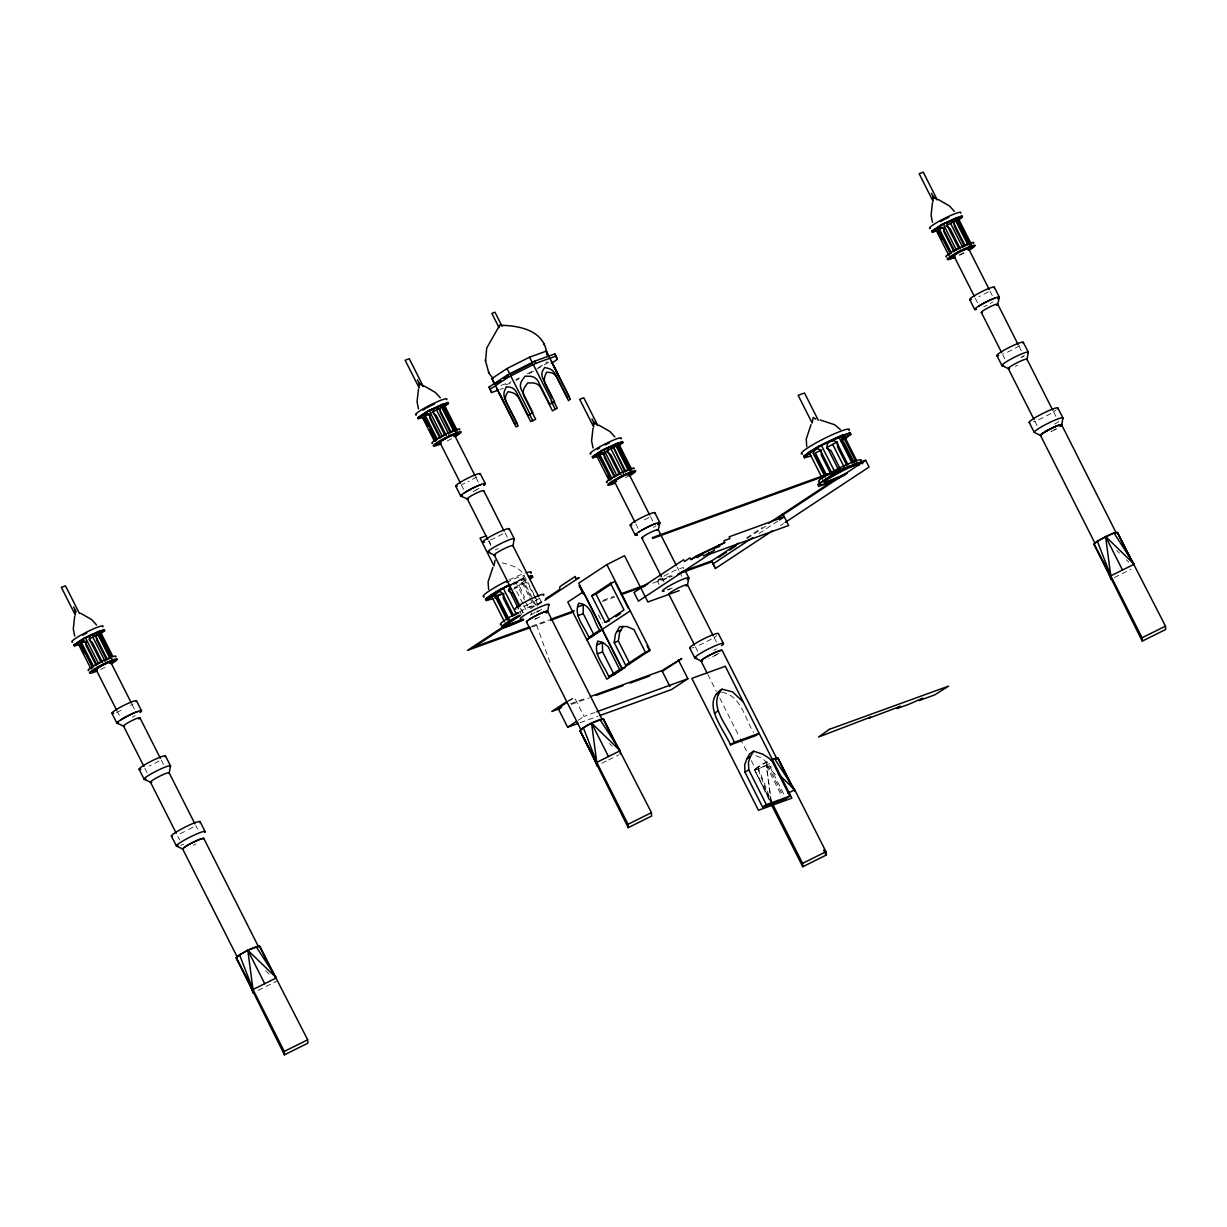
<?xml version="1.0" encoding="UTF-8"?>
<svg xmlns="http://www.w3.org/2000/svg" width="1227" height="1227" viewBox="0 0 1227 1227"><rect width="100%" height="100%" fill="white"/><g stroke="black" fill="none" stroke-linecap="round" stroke-linejoin="round"><path stroke-width="0.75" stroke-dasharray="5 3.75" d="M769.053 799.789L754.482 769.651L766.108 762.136L771.553 767.396M536.797 611.383L537.579 610.755M522.855 603.607L514.726 587.534L526.536 579.681L533.852 594.144M538.346 367.793L547.411 361.812M548.653 362.256L527.748 374.45M530.447 608.807L542.733 600.693M537.058 605.478L543.3 601.353M537.533 611.982L542.242 608.868M746.476 537.947L762.289 527.503M747.136 538.53L766.292 525.892M759.007 533.53L777.979 521M780.372 525.601L783.547 523.5M568.285 700.586L574.466 697.457L584.037 716.384L594.773 712.488M568.5 701.384L574.466 697.457M578.07 720.326L584.037 716.384M625.601 477.656L629.359 475.432M513.73 589.236L527.211 581.491M535.263 612.304L529.098 615.969L531.736 614.221L530.355 611.491M771.4 803.133L754.482 769.651L757.979 769.13L769.574 763.669M959.069 255.109L963.578 252.823M516 379.526L519.22 377.901M527.273 373.852L533.714 370.6M515.831 380.462L519.236 378.744M601.951 763.24L606.966 760.755M608.638 759.927L618.669 754.927M258.191 990.404L276.581 981.247M1114.315 577.564L1131.033 569.251M511.644 584.098L525.033 577.549L513.852 582.273M512.84 583.73L525.585 578.147M534.895 598.807C537.365 600.356 520.493 569.635 524.144 584.006L535.079 605.647L529.895 607.549L528.208 604.221M501.061 385.401L511.107 381.75M505.647 384.879L510.708 383.039L511.797 385.201M499.987 389.48L503.361 388.269M531.352 626.307L549.267 619.804M602.994 600.325L613.745 596.429M658.347 580.264L672.565 575.095M532.196 626.936L548.377 621.061M602.319 601.506L614.911 596.935M652.672 583.239L672.457 576.077M570.601 703.731L586.705 697.887M571.353 704.39L589.144 697.948M580.156 722.672L598.07 716.185M512.058 584.129C520.171 580.77 521.751 593.132 524.849 597.564M526.536 579.681L520.815 580.018L528.929 596.077M514.726 587.534L516.843 587.656M721.829 692.243C740.985 695.234 745.004 718.869 753.577 732.519M502.027 562.81C510.386 564.803 520.585 567.411 524.328 576.061M756.031 755.679L762.243 758.409L768.439 763.746L784.36 795.28M1116.662 550.463L1119.377 553.086M1126.202 559.681L1128.917 562.319M770.985 801.078L766.277 765.51L775.817 774.743M609.451 743.562L612.166 746.2M265.676 970.71L269.771 974.667M754.482 769.651L771.308 801.43L766.108 762.136L783.01 795.617M1053.579 411.889L1056.156 416.981M1019.023 346.305L1021.57 351.351M990.005 291.075L992.582 296.152M975.358 298.36L977.919 303.437M1002.582 354.465L1005.143 359.526M1034.867 421.183L1037.444 426.29M714.099 637.473L716.675 642.58M676.982 566.843L678.684 570.202M679.543 571.889L682.089 576.951M650.525 516.659L653.101 521.751M766.277 765.51L781.492 795.648M635.877 523.944L638.439 529.036M662.258 578.377L663.96 581.751M695.387 646.782L697.964 651.89M707.841 674.513L716.369 691.399M719.789 698.148L739.406 736.998M740.264 738.685L747.09 752.197M751.353 760.633L755.617 769.084A11.825 1.396 -26.8 0 0 769.007 763.946M659.052 584.451L657.381 581.138A14.785 1.748 -26.8 0 0 667.273 578.101M598.377 614.773L602.595 623.117M539.558 598.408L542.119 603.5M505.003 532.825L507.549 537.871M475.984 477.594L478.545 482.671M534.665 595.755L538.714 603.791M535.724 600.478L538.254 605.463M536.061 605.478L525.969 585.509L523.561 583.285L521.567 583.208L519.282 585.264L519.006 588.73L524.466 599.834M529.742 597.687L533.806 605.724M525.309 601.506L528.668 608.163M523.668 605.202L527.717 613.239M461.337 484.88L463.898 489.956M488.959 540.923L490.677 544.328M488.561 540.984L491.122 546.046M521.705 609.405L523.408 612.81M520.447 608.408L522.963 613.408M520.171 612.089L521.552 614.804M195.783 825.556L197.501 828.946M161.228 759.973L163.774 765.019M132.209 704.743L134.786 709.819M117.562 712.028L119.28 715.418M144.801 768.133L147.347 773.194M177.93 836.553L179.648 839.958M757.857 766.752L771.308 801.43M757.979 769.13L770.142 801.246M536.521 624.896L550.263 663.101M506.23 582.687A19.018 2.255 -26.8 0 1 524.159 575.908A19.018 2.255 -26.8 0 1 511.659 584.942M525.325 577.748A26.917 3.19 -26.8 0 1 511.95 585.524M508.898 579.988A26.917 3.19 -26.8 0 1 527.273 572.442M519.573 611.675A23.988 2.837 -26.8 0 1 542.089 602.656M539.251 610.586A23.988 2.837 -26.8 0 1 536.582 612.288M196.09 843.915A11.733 1.396 -26.8 0 1 193.375 845.311M133.007 703.961A13.804 1.641 -26.8 0 1 130.461 705.51M121.105 710.341A13.804 1.641 -26.8 0 1 115.553 712.642M193.038 827.121A16.074 1.902 -26.8 0 1 185.875 830.97M184.617 831.584A16.074 1.902 -26.8 0 1 178.667 834.268M158.989 760.985A14.785 1.748 -26.8 0 1 148.958 766.169M183.697 844.207A16.074 1.902 -26.8 0 1 180.706 845.357M135.185 715.525A13.144 1.549 -26.8 0 1 132.347 717.105M105.062 667.304A15.598 1.84 -26.8 0 1 100.675 669.451M663.899 576.184A14.785 1.748 -26.8 0 1 678.577 569.037A14.785 1.748 -26.8 0 1 683.408 568.699M657.795 580.417A14.785 1.748 -26.8 0 1 661.184 577.856M672.289 588.04A14.785 1.748 -26.8 0 1 664.221 591.138M716.967 654.42A11.825 1.396 -26.8 0 1 708.945 658.562M719.083 653.101A11.733 1.396 -26.8 0 1 714.39 655.832M755.617 769.084A11.825 1.396 -26.8 0 1 768.854 760.985M716.568 635.678A16.074 1.902 -26.8 0 1 714.313 637.242M711.353 639.052A16.074 1.902 -26.8 0 1 696.982 646.2M693.991 647.35A16.074 1.902 -26.8 0 1 691.691 648.055M648.776 517.441A13.804 1.641 -26.8 0 1 642.611 520.754M716.369 648.976A16.074 1.902 -26.8 0 1 714.099 650.264M669.819 588.883A13.144 1.549 -26.8 0 1 667.381 589.819M655.908 525.969A13.144 1.549 -26.8 0 1 653.485 527.441M1019.499 345.661A14.785 1.748 -26.8 0 1 1003.548 353.897M1053.886 430.248A11.764 1.396 -26.8 0 0 1056.416 428.837A11.825 1.396 -26.8 0 1 1053.901 430.248A11.825 1.396 -26.8 0 1 1051.14 431.674M988.256 291.842A13.804 1.641 -26.8 0 1 978.901 296.673M987.106 305.094A13.804 1.641 -26.8 0 1 983.916 306.612M1056.048 410.079A16.074 1.902 -26.8 0 1 1053.794 411.643M1050.833 413.453A16.074 1.902 -26.8 0 1 1033.471 421.751M1024.53 355.6A14.785 1.748 -26.8 0 1 1021.8 357.256M1058.809 421.582A16.074 1.902 -26.8 0 1 1053.579 424.665M1023.471 355.968A13.144 1.549 -26.8 0 1 1021.048 357.44M992.965 301.857A13.144 1.549 -26.8 0 1 990.143 303.437M1053.579 430.232A10.46 1.242 -26.8 0 1 1051.156 431.475M1017.674 365.217A10.46 1.242 -26.8 0 1 1015.25 366.367M964.299 252.885A15.598 1.84 -26.8 0 1 958.471 255.783M502.763 533.837A14.785 1.748 -26.8 0 1 489.527 540.417M539.849 616.767A11.733 1.396 -26.8 0 1 534.42 619.466M476.766 476.812A13.804 1.641 -26.8 0 1 468.07 481.674M464.88 483.193A13.804 1.641 -26.8 0 1 461.889 484.496M539.773 598.163A16.074 1.902 -26.8 0 1 529.635 603.822M528.392 604.436A16.074 1.902 -26.8 0 1 522.441 607.12M476.275 489.956A13.804 1.641 -26.8 0 1 473.085 491.613M498.116 548.561A13.144 1.549 -26.8 0 1 495.279 549.803M478.944 488.377A13.144 1.549 -26.8 0 1 476.122 489.956M537.135 617.994A10.46 1.242 -26.8 0 1 534.711 619.16M451.659 438.652A15.598 1.84 -26.8 0 1 444.45 442.303"/><path stroke-width="1.5" d="M439.757 408.867L440.462 413.085L450.554 433.054M485.57 361.121L486.72 348.039L499.68 325.247C518.898 325.477 544.282 330.14 546.721 353.468M495.018 560.294L494.006 565.862L480.018 538.147L486.383 535.816M74.694 616.261L73.283 628.976L74.694 636.046M418.468 389.112L417.042 401.827L418.468 408.898M593.009 428.192L591.598 440.907L593.009 447.962M932.489 202.593L931.078 215.308L932.489 222.378M548.914 604.528L547.641 611.383L602.227 719.482A11.825 1.396 -26.8 0 0 591.567 723.224A11.825 1.396 -26.8 0 0 581.077 730.004L526.475 621.92M676.138 565.156L658.27 529.788L659.881 522.763L654.865 512.825M499.68 325.247L499.036 327.64L491.858 313.437L494.941 312.195L502.119 326.397M821.277 451.628L821.308 455.156L830.556 473.469M837.428 442.456L837.566 447.042L846.814 465.355M85.936 641.261L86.12 645.509L96.212 665.479M429.695 414.113L429.895 418.346L439.987 438.33M604.236 453.192L604.436 457.426L614.528 477.395M943.716 227.593L943.916 231.826L954.008 251.811M492.886 567.441L488.101 581.859L488.607 589.389M811.016 424.634L806.246 439.051L806.737 446.582M96.289 635.279L96.688 640.233L106.78 660.203M954.085 221.612L954.483 226.566L964.575 246.535M746.66 759.084L744.712 764.774L744.988 772.258L762.596 807.09L786.047 798.593L789.789 796.108L772.182 761.277L769.145 758.317L762.841 754.206L753.608 751.169L749.85 753.639L746.66 759.084L750.418 756.599L753.608 751.169M750.418 756.599L748.455 762.289L748.746 769.774L766.338 804.621L789.789 796.108M625.647 665.203L645.387 652.181L633.945 629.543L626.936 626.522L619.681 626.629L615.433 634.129L614.221 642.58L625.647 665.203L629.804 663.7L618.362 641.077L619.589 632.611L623.086 626.414M503.822 593.331L503.162 597.963L512.411 616.276M722.028 689.191C706.752 705.74 729.068 726.783 734.221 742.35L759.007 733.363L755.265 735.847L730.479 744.835C724.329 729.85 700.218 702.795 722.028 689.191L732.58 691.89L743.056 701.767M510.877 584.85L508.883 589.313L518.5 608.745M99.663 630.893L84.31 638.055L73.988 644.927L74.51 645.862L85.476 637.733L104.157 629.666L104.663 630.601L101.074 633.454M443.422 403.744L428.085 410.907L417.747 417.763L418.269 418.714L429.251 410.585L447.916 402.517L448.438 403.453L444.849 406.306M617.963 442.824L602.626 449.972L592.288 456.843L592.81 457.778L603.791 449.665L622.457 441.582L622.979 442.533L619.39 445.386M957.443 217.225L942.106 224.388L931.768 231.243L932.29 232.194L943.272 224.066L961.937 215.998L962.459 216.934L958.87 219.786M509.19 584.619L491.045 594.727L485.524 599.129L486.321 600.57L503.285 588.193L509.972 584.926M843.164 434.741L819.559 445.754L809.191 451.919L803.67 456.321L804.467 457.763C817.535 446.306 833.501 437.824 850.081 432.84L850.878 434.281L845.342 438.683M239.541 954.821L236.182 957.72L284.449 1054.821L307.854 1043.18L307.686 1039.79L259.587 946.078L247.793 950.204L239.541 954.821L253.007 989.514L284.281 1051.432L284.449 1054.821M583.316 727.672L579.942 730.571L628.224 827.658L651.629 816.016L651.46 812.642L603.347 718.93L591.552 723.056L583.316 727.672L596.767 762.366L628.055 824.283L628.224 827.658M1097.337 541.153L1093.963 544.052L1142.245 641.138L1165.65 629.497L1165.481 626.123L1117.368 532.411L1113.886 532.917L1097.337 541.153L1110.788 575.846L1142.076 637.764L1142.245 641.138M112.301 662.749L114.586 659.927L105.844 663.132L92.163 671.276L95.89 671.046L95.062 671.108M456.061 435.6L458.346 432.778L449.619 435.984L435.938 444.113L439.665 443.898L438.821 443.944M630.601 474.68L632.887 471.858L624.16 475.048L610.479 483.193L614.206 482.978L613.377 483.024M529.972 579.297L532.733 577.089L531.935 575.647L528.484 576.598M970.082 249.081L972.367 246.259L957.643 252.501L949.959 257.593L953.686 257.379L952.858 257.44M73.988 644.927L84.31 638.055M417.747 417.763L428.085 410.907M89.663 638.822L104.663 630.601M431.812 412.425L448.438 403.453M84.678 641.905L77.807 642.841L90.783 668.546L92.5 667.411L81.12 644.666L81.657 640.31L85.23 641.936L96.749 664.574L101.013 662.258L90.077 640.617C86.933 635.77 94.54 632.38 96.396 637.672L107.332 659.313L110.691 658.071L99.264 635.387L99.096 632.457L111.918 656.292M456.521 430.8L442.855 405.309L443.039 408.238L454.465 430.922L451.091 432.149L440.156 410.524C438.3 405.232 430.708 408.622 433.852 413.468L444.772 435.11L440.524 437.425L428.99 414.787L426.045 412.932L424.603 416.398L436.275 440.248M93.881 670.126L92.163 671.276L92.991 671.215M98.129 667.304L102.393 664.988M437.64 442.978L435.938 444.113L436.766 444.067M441.904 440.156L446.153 437.824M113.252 661.767L114.97 660.632L114.142 660.678M457.027 434.619L458.729 433.484L457.901 433.53M592.288 456.843L602.626 449.972M931.768 231.243L942.106 224.388M612.012 478.653L599.834 454.542L622.979 442.533M945.833 225.906L962.459 216.934M631.061 469.88L617.396 444.373L617.58 447.318L629.006 470.002L625.632 471.229L614.712 449.588C612.84 444.297 605.248 447.702 608.393 452.548L619.313 474.174L615.064 476.505L603.531 453.867L599.972 452.226L599.42 456.597L610.816 479.328L609.098 480.463L596.123 454.757M942.474 228.237L935.603 229.173L948.578 254.879L950.296 253.744L938.9 230.998L939.453 226.642L943.011 228.268L954.545 250.906L958.793 248.59L947.873 226.949C944.729 222.102 952.321 218.713 954.192 224.004L965.112 245.645L968.486 244.403L957.06 221.719L956.876 218.789L970.542 244.28M612.196 482.058L610.479 483.193L611.307 483.147M616.445 479.236L620.693 476.904M951.677 256.458L949.959 257.593L950.787 257.547M955.925 253.636L960.174 251.305M631.568 473.699L633.27 472.564L632.442 472.61M971.048 248.099L972.75 246.964L971.922 247.01M485.524 599.129L501.429 588.561M518.868 612.687L513.638 615.663L502.702 594.021C500.217 588.515 493.101 593.899 496.153 598.362L507.088 620.003M508.469 622.733L505.831 624.482L506.429 625.555L522.932 619.083M515.018 618.377L520.248 615.417L467.456 650.402L530.386 627.58M803.67 456.321L819.559 445.754M826.492 447.702L837.305 441.781M841.737 438.837L850.878 434.281M826.599 479.926L823.977 481.674L824.559 482.748L847.228 473.162L843.332 474.987M833.148 475.57L853.317 465.647L858.455 464.235L859.053 465.309L857.765 465.386M494.542 384.25L491.904 378.529L507.012 368.545L529.543 357.195L546.291 351.121L549.282 357.042M498.3 390.094L491.536 392.548L489.052 387.042L507.349 374.956L534.619 361.229L554.88 353.882L557.365 359.388L551.26 363.407M496.398 383.453L500.938 380.462M503.96 378.468L508.499 375.462M555.969 356.045L535.708 363.391L508.438 377.118L490.156 389.204L489.052 387.042M550.125 358.698L569.435 396.996L567.165 397.425L555.662 374.664A9.402 6.549 56.6 0 0 548.898 368.575L544.711 367.456L542.656 370.83A9.402 6.549 56.6 0 0 543.178 379.189L554.681 401.95L549.681 404.158L538.178 381.398A9.402 9.341 -22.6 0 0 530.34 376.306L525.095 376.152L521.935 380.539A9.402 9.341 -22.6 0 0 521.383 389.864L532.886 412.625L528.085 415.339L516.598 392.579A9.402 6.656 70.1 0 0 510.125 387.226L506.245 386.827L504.496 390.938A9.402 6.656 70.1 0 0 505.325 400.017L516.828 422.778L515.049 424.404L495.723 386.106M496.874 388.867L516.046 426.827L518.177 426.045L506.674 403.284A9.402 6.549 56.6 0 1 506.153 394.941L508.085 391.612L512.395 392.671A9.402 6.549 56.6 0 1 519.159 398.76L530.662 421.521L532.794 420.754L535.662 419.297L524.159 396.536A9.402 9.341 -22.6 0 1 524.711 387.211L527.702 382.916L533.116 382.977A9.402 9.341 -22.6 0 1 540.954 388.085L552.457 410.846L557.242 408.131L553.96 401.628M570.294 399.066L568.515 400.677L557.012 377.916A9.402 6.656 70.1 0 0 550.555 372.563L546.567 372.241L544.926 376.29A9.402 6.656 70.1 0 0 545.754 385.37L552.319 398.376M545.8 598.669L559.635 589.527L559.987 586.537L575.325 576.414L575.754 578.883L579.221 577.626L544.865 600.31M606.89 564.589L578.73 583.178L622.012 668.838L650.157 650.249L606.89 564.589L624.512 555.708L647.887 601.982L679.129 590.647M591.675 595.678L596 594.113L609.482 620.801L605.156 622.365L591.675 595.678L610.525 583.239L614.85 581.659M596 594.113L611.706 583.745M782.841 513.929L788.685 525.478L709.574 554.159L638.423 601.153L634.037 592.488L683.608 559.757L684.482 561.491L690.003 557.84L690.878 559.573L696.399 555.923L724.758 542.518L723.884 540.785L729.988 538.561L729.114 536.828L784.298 516.812L779.559 519.957M718.639 544.727L719.513 546.46L713.669 548.576L714.543 550.309L703.424 555.908L702.55 554.175L697.289 557.656L696.399 555.923M605.156 622.365L624.006 609.926L610.525 583.239M615.77 616.66L620.479 613.546M588.807 637.365L599.727 630.141C593.347 621.491 592.258 603.96 578.669 603.285C573.101 615.724 584.742 626.522 588.807 637.365L592.856 635.847M630.264 610.862L586.782 639.574L606.782 679.175L622.35 668.899L583.362 591.767L567.779 602.058L586.859 639.819L602.426 629.543M681.46 571.874L711.675 560.923L738.562 543.162M768.608 523.331L831.461 481.828L818.578 486.49L817.749 484.481L837.55 471.398L652.687 538.438L652.35 537.625L865.648 460.278L869.084 467.027L785.127 522.457M718.408 557.503L726.399 552.242M729.59 550.125L735.97 545.908M777.458 518.515L865.648 460.278M713.148 563.807L752.672 537.702M677.856 574.113L712.013 561.721L715.433 568.469L772.458 530.816M566.782 701.568L551.767 711.491L560.662 708.27M578.377 723.332L567.626 727.228L558.07 708.286L567.012 702.365M608.699 676.675L619.62 669.451L608.132 646.706L602.932 642.442L597.81 641.107C592.411 654.16 604.497 665.31 608.699 676.675L614.098 674.651L625.018 667.442L620.969 668.945M567.626 727.228L576.583 721.307M590.294 696.599L661.905 670.632L681.767 658.546L662.243 671.43M678.316 659.804L687.872 678.746L671.476 689.574L599.865 715.54M716.323 694.237L720.08 691.767M714.513 713.224L718.27 710.755M730.479 744.835L734.221 742.35M744.988 772.258L748.746 769.774M762.596 807.09L766.338 804.621M517.641 616.629L505.831 624.482L507.104 624.405M840.909 441.337L843.869 439.573M523.331 619.88L501.644 628.853L474.036 647.089L529.558 626.951M690.878 559.573L724.758 542.518M599.865 719.436L620.172 750.725L596.767 762.366L596.935 765.74L592.886 755.034M256.09 946.584L276.412 977.873L253.007 989.514L253.176 992.888L249.127 982.183M1113.886 532.917L1134.193 564.205L1110.788 575.846L1110.972 579.221L1106.907 568.515M628.055 824.283L651.46 812.642M788.025 793.117L794.713 789.805L826.001 851.722L826.17 855.096L802.765 866.737L771.492 804.82M284.281 1051.432L307.686 1039.79M1142.076 637.764L1165.481 626.123M802.765 866.737L802.596 863.363L826.001 851.722M428.545 413.944L421.567 415.692L434.557 441.398M452.472 434.879L455.846 433.652M942.581 227.424L939.315 228.943L951.492 253.053M84.786 641.092L81.519 642.626L93.697 666.721M966.493 248.36L969.867 247.133M108.697 662.028L112.071 660.801M627.012 473.959L630.387 472.732M511.245 584.481L503.285 588.193L516.26 613.899M501.981 593.485L497.196 595.708L491.475 596.046L504.45 621.752M508.361 590.509L511.552 589.021M821.707 449.926L815.341 452.901L826.691 475.401M515.463 622.319L510.279 624.221M839.697 471.996L823.977 481.674L825.25 481.597M849.406 467.472L854.59 465.57M833.608 479.512L828.424 481.413M771.077 759.958L777.887 758.01L794.805 791.492M494.834 598.009L498.024 596.644M529.635 578.392L532.733 577.089M850.081 432.84L821.415 445.386L834.406 471.091L831.768 472.855L820.848 451.214C818.363 445.708 811.246 451.091 814.299 455.554L825.234 477.196M528.76 576.905L531.935 575.647M447.916 402.517L429.251 410.585L442.241 436.291M961.937 215.998L943.272 224.066L956.262 249.771M104.157 629.666L85.476 637.733L98.467 663.439M622.457 441.582L603.791 449.665L616.782 475.37M577.779 606.874L583.178 604.865L583.239 613.638L594.205 635.341M577.84 615.663L583.239 613.638M596.982 644.819L602.38 642.795L602.61 651.89L614.098 674.651M597.196 653.914L602.61 651.89M551.061 619.16L574.343 610.709M620.908 593.837L647.672 584.129M550.171 620.402L573.546 611.936M622.104 594.328L645.479 585.846M558.07 708.286L561.644 706.982M596.261 695.356L622.963 685.678M630.08 683.102L649.666 676M596.567 711.844L687.872 678.746M616.644 631.767L620.801 630.264M614.221 642.58L618.362 641.077M646.767 651.675L649.528 650.678L647.089 645.831M932.29 232.194L936.784 230.967M418.269 418.714L422.763 417.471M592.81 457.778L597.304 456.551M74.51 645.862L78.988 644.635M804.467 457.763L811.369 455.877M486.321 600.57L493.239 598.684M500.8 594.834L497.196 595.708L509.374 619.819M428.438 414.757L425.294 415.462L437.472 439.573M599.834 454.542L602.994 453.837M948.578 254.879L949.407 254.833M90.783 668.546L91.626 668.5M606.429 451.659L610.755 454.481L620.847 474.45M97.393 634.543L100.951 637.411L111.872 659.037M826.814 448.254L831.016 450.616L840.265 468.929M508.684 591.061L512.886 593.423L519.604 606.736M840.694 440.278L844.099 442.702L854.191 462.671M820.173 420.002L834.605 424.711L840.372 429.573M946.876 226.121L950.235 228.882L960.327 248.866M432.855 412.64L436.214 415.401L446.291 435.386M89.096 639.788L92.439 642.549L102.531 662.534M461.107 496.214L467.594 499.052M117.332 723.363L123.82 726.2M616.429 446.536L619.252 449.327L630.187 470.969M1002.352 365.738L1008.594 368.698M488.331 552.257L494.573 555.217M144.556 779.406L150.798 782.381M1040.879 435.616A11.825 1.396 -26.8 0 1 1052.367 427.947A11.733 1.396 -26.8 0 1 1060.22 426.367A11.825 1.396 -26.8 0 0 1052.383 427.932A11.825 1.396 -26.8 0 0 1040.895 435.6L1034.729 432.594A16.074 1.902 -26.8 0 1 1048.472 423.085A16.074 1.902 -26.8 0 1 1062.475 418.79M695.249 658.193L701.415 661.2M176.933 846.277L183.099 849.268A11.764 1.396 -26.8 0 1 193.222 842.274A11.825 1.396 -26.8 0 1 203.529 839.115M938.425 199.587L949.499 205.998L954.345 211.32M598.945 425.186L610.018 431.582L614.865 436.919M424.404 386.106L435.478 392.517L440.324 397.839M80.629 613.255L91.718 619.666L96.55 624.988M998.349 297.225L998.778 297.455A13.144 1.549 -26.8 0 1 998.395 298.1M658.868 522.809L659.298 523.055A13.144 1.549 -26.8 0 1 657.764 524.681M484.328 483.745L484.742 483.975A13.144 1.549 -26.8 0 1 484.374 484.619M140.553 710.893L140.982 711.123A13.144 1.549 -26.8 0 1 140.599 711.767M815.832 419.113L813.148 417.487L812.151 423.054L798.148 395.339L804.513 393.008L818.271 420.232M812.964 453.208L815.526 456.015L825.357 475.355M494.818 596.015L497.978 599.865L508.07 619.834M956.677 221.289L969.667 245.369M442.64 407.809L455.646 431.889M937.259 199.909L933.011 196.259L933.133 201.412L919.146 173.697L923.271 172.179L937.029 199.403M597.779 425.493L593.531 421.843L593.715 426.981L579.665 399.296L583.791 397.778L597.549 425.002M598.331 454.803L611.153 478.637M423.238 386.428L418.99 382.778L419.174 387.916L405.125 360.217L409.251 358.698L423.008 385.922M423.775 415.723L436.613 439.557M1110.88 577.534L1093.963 544.052L1110.788 575.846L1105.588 536.536L1134.193 564.205M778.363 773.992L794.713 789.805L774.406 758.516M596.859 764.053L579.942 730.571L596.767 762.366L591.552 723.056L620.172 750.725M253.084 991.201L236.182 957.72L253.007 989.514L247.793 950.204L276.412 977.873M938.256 229.587L950.634 253.038M80.461 643.255L92.838 666.706M485.232 359.818L488.913 373.192L493.085 378.499M557.948 374.235L553.607 365.845L558.791 376.306M503.545 401.643L499.205 393.223L504.404 403.698M1057.919 408.085L1062.95 418.024L1061.662 424.864L1116.248 532.978A11.825 1.396 -26.8 0 0 1114.791 532.917M1023.303 342.379L1028.333 352.318L1026.968 359.204L1052.72 410.186M994.345 287.241L999.361 297.164L997.75 304.189L1018.165 344.618M1132.598 562.549L1117.368 532.411L1128.702 555.862M971.385 244.234L958.394 218.529L954.667 218.743L967.658 244.449M968.594 248.698L989.146 289.373M950.71 223.636L962.888 247.731M1105.588 536.536L1122.49 570.018M931.446 193.268L933.977 198.314M953.946 255.983L974.499 296.658M981.309 312.364L1001.738 352.793M1008.257 368.514L1034.008 419.496M938.486 233.191L941.845 239.848M1040.496 435.401L1095.097 543.484A11.825 1.396 -26.8 0 1 1101.555 538.837A11.825 1.396 -26.8 0 1 1113.088 533.438M969.667 299.511L974.683 309.434M996.861 355.539L1001.876 365.477M1029.192 422.379L1034.208 432.303M856.86 460.984L844.682 436.873L838.961 437.211L851.937 462.916L853.225 462.84L841.814 440.156L841.829 437.073L844.882 439.972L856.385 462.656M848.026 464.742L837.105 443.1C834.314 437.932 824.958 442.134 827.381 447.64L838.317 469.281M832.872 444.726L844.237 467.226M809.605 453.238L822.596 478.944M708.7 552.426L709.574 554.159M711.675 560.923L715.433 568.469M723.47 643.608L718.439 633.669A16.074 1.902 -26.8 0 0 702.089 639.696A16.074 1.902 -26.8 0 0 690.234 648.255M685.51 571.291L688.853 577.917L687.488 584.804L713.24 635.785M793.961 789.82L777.887 758.01L791.645 786.476M631.905 469.834L618.914 444.128L615.187 444.343L628.178 470.048M823.639 850.081L826.17 855.096M722.12 650.494A11.764 1.396 -26.8 0 0 708.807 655.617A11.764 1.396 -26.8 0 0 702.534 661.016A11.825 1.396 -26.8 0 1 708.792 655.617A11.825 1.396 -26.8 0 1 722.182 650.463L776.768 758.562M629.114 474.282L649.666 514.972M625.095 472.134L614.175 448.883M611.23 449.22L623.408 473.331M591.966 418.867L594.497 423.898M557.365 359.388L554.88 353.882M614.466 481.582L635.019 522.257M641.828 537.947L661.399 576.69M548.944 356.858L546.291 351.121M551.276 361.459L570.448 399.419M668.776 594.113L694.528 645.08M607.411 475.432L609.083 478.76M701.016 661L706.982 672.81M773.01 804.789L802.596 863.363M630.187 525.095L635.203 535.033M689.712 647.963L694.727 657.902M534.619 361.229L535.708 363.391M529.543 357.195L532.549 363.115L510.003 374.465L507.012 368.545M533.377 364.772L552.549 402.717M551.153 401.152L555.325 409.389M661.905 670.632L669.881 686.414M615.693 583.331L628.331 608.347M510.846 376.122L530.018 414.066M529.45 414.143L532.794 420.754M507.349 374.956L508.438 377.118M491.904 378.529L494.895 384.45M490.447 390.385L491.536 392.548M583.024 592.058L579.175 585.632L583.346 593.899M509.282 528.898L514.297 538.837L512.947 545.724L538.699 596.705M480.309 473.745L485.34 483.683M618.577 749.068L603.347 718.93L614.681 742.381M457.349 430.754L444.373 405.048L440.646 405.263L453.637 430.968M483.729 490.708L504.144 531.138M454.573 435.217L475.125 475.892M436.689 410.155L448.867 434.251M591.552 723.056L608.469 756.538M417.41 379.787L419.956 384.833M439.926 442.502L460.478 483.177M467.288 498.883L487.717 539.313M494.236 555.033L519.987 606.015M424.45 419.711L427.824 426.367M429.496 429.695L435.386 441.352M455.646 486.03L460.662 495.953M200.139 821.753L205.154 831.691M165.522 756.047L170.538 765.985L169.173 772.872L194.924 823.854M136.55 700.908L141.565 710.832M275.646 977.888L259.587 946.078L267.67 962.827M112.777 656.292L100.599 632.196L96.887 632.411L109.863 658.117M203.851 838.547L258.452 946.646A11.825 1.396 -26.8 0 0 247.793 950.373A11.825 1.396 -26.8 0 0 237.302 957.152L182.7 849.069M139.955 717.856L160.369 758.286M110.813 662.365L131.366 703.04M92.93 637.304L105.093 661.399M79.479 613.561L65.491 585.862L61.35 587.365L75.353 615.08L75.215 609.926M247.793 950.204L264.71 983.686M73.651 606.936L76.197 611.982M96.151 669.651L116.703 710.326M123.528 726.031L143.942 766.461M150.461 782.182L176.213 833.164M80.691 646.859L84.049 653.516M111.872 713.178L116.887 723.117M139.065 769.206L144.08 779.145M171.397 836.047L176.412 845.97M937.597 231.151L937.98 232.133M423.576 417.671L423.959 418.652M79.801 644.819L80.2 645.801M597.856 455.907L598.116 456.751M546.889 353.959L547.227 355.293M544.113 343.928L544.481 345.354M488.53 371.766L488.913 373.192M1110.466 575.478L1110.972 579.221M596.445 761.998L596.935 765.74M252.685 989.146L253.176 992.888M620.264 752.412L620.341 754.099M802.565 454.021A26.917 3.19 -26.8 0 1 823.838 438.76A26.917 3.19 -26.8 0 1 848.977 430.539M845.096 474.91A23.988 2.837 -26.8 0 1 819.866 484.466A23.988 2.837 -26.8 0 1 842.842 469.742A23.988 2.837 -26.8 0 1 862.32 463.852M819.59 482.042A23.988 2.837 -26.8 0 1 838.532 468.453A23.988 2.837 -26.8 0 1 860.94 461.137M484.435 596.828A26.917 3.19 -26.8 0 1 507.303 580.77M527.273 572.442A26.917 3.19 -26.8 0 1 530.846 573.346M523.699 619.374A23.988 2.837 -26.8 0 1 501.812 627.396A23.988 2.837 -26.8 0 1 519.343 615.248M501.444 624.85A23.988 2.837 -26.8 0 1 517.963 612.518M118.59 723.178A13.804 1.641 -26.8 0 1 129.142 715.188A13.804 1.641 -26.8 0 1 139.955 712.55M113.574 713.24A13.804 1.641 -26.8 0 1 122.516 706.077A13.804 1.641 -26.8 0 1 136.151 701.568M145.906 779.222A14.785 1.748 -26.8 0 1 155.492 771.522A14.785 1.748 -26.8 0 1 170.108 766.706M97.163 669.697A8.19 0.966 -26.8 0 1 103.436 664.942A8.19 0.966 -26.8 0 1 109.863 663.378M140.89 769.283A14.785 1.748 -26.8 0 1 150.461 761.599A14.785 1.748 -26.8 0 1 165.093 756.768M124.648 726.077A9.187 1.089 -26.8 0 1 131.672 720.755A9.187 1.089 -26.8 0 1 138.881 718.991M183.099 849.268A11.825 1.396 -26.8 0 1 193.222 842.274A11.764 1.396 -26.8 0 1 203.483 839.13M178.39 846.063A16.074 1.902 -26.8 0 1 188.805 837.704A16.074 1.902 -26.8 0 1 204.694 832.458M171.918 836.339A16.074 1.902 -26.8 0 1 185.66 826.814A16.074 1.902 -26.8 0 1 199.664 822.535M117.899 723.056A13.144 1.549 -26.8 0 1 117.853 722.182M120.859 719.912A13.144 1.549 -26.8 0 1 137.47 711.645M151.749 782.228A10.46 1.242 -26.8 0 1 158.528 776.798A10.46 1.242 -26.8 0 1 168.881 773.378M82.7 635.218A12.362 1.457 -26.8 0 1 86.826 633.009M72.608 642.12A17.5 2.071 -26.8 0 1 86.427 632.196A17.5 2.071 -26.8 0 1 102.777 626.859M97.24 670.985A15.598 1.84 -26.8 0 1 92.194 670.417A15.598 1.84 -26.8 0 1 113.513 659.635A15.598 1.84 -26.8 0 1 111.151 663.945M88.835 670.555A15.598 1.84 -26.8 0 1 101.151 661.721A15.598 1.84 -26.8 0 1 115.721 656.966M636.905 535.11A13.804 1.641 -26.8 0 1 647.457 527.119A13.804 1.641 -26.8 0 1 658.27 524.481M631.89 525.171A13.804 1.641 -26.8 0 1 640.816 517.993A13.804 1.641 -26.8 0 1 654.466 513.5M664.221 591.138A14.785 1.748 -26.8 0 1 675.525 582.58A14.785 1.748 -26.8 0 1 687.12 579.742M616.66 481.26A8.19 0.966 -26.8 0 1 616.153 480.048A8.19 0.966 -26.8 0 1 625.954 474.972A8.19 0.966 -26.8 0 1 628.163 475.309M771.415 759.866A11.825 1.396 -26.8 0 1 776.43 759.145M696.706 657.979A16.074 1.902 -26.8 0 1 708.991 648.684A16.074 1.902 -26.8 0 1 721.583 645.601M642.963 537.993A9.187 1.089 -26.8 0 1 647.871 533.776A9.187 1.089 -26.8 0 1 658.27 529.788M657.12 530.079A8.19 0.966 -26.8 0 1 657.381 530.217M637.411 534.803A13.144 1.549 -26.8 0 1 636.169 534.113M639.175 531.828A13.144 1.549 -26.8 0 1 655.785 523.561M669.114 594.297A10.46 1.242 -26.8 0 1 679.283 587.503A10.46 1.242 -26.8 0 1 686.261 586.107M597.518 449.266A12.362 1.457 -26.8 0 1 599.742 447.87M605.08 444.972A12.362 1.457 -26.8 0 1 609.298 442.947M590.923 454.036A17.5 2.071 -26.8 0 1 604.742 444.128A17.5 2.071 -26.8 0 1 621.092 438.791M615.555 482.917A15.598 1.84 -26.8 0 1 610.494 482.349A15.598 1.84 -26.8 0 1 631.813 471.567A15.598 1.84 -26.8 0 1 629.466 475.877M607.15 482.487A15.598 1.84 -26.8 0 1 619.466 473.653A15.598 1.84 -26.8 0 1 634.022 468.883M976.385 309.511A13.804 1.641 -26.8 0 1 986.937 301.52A13.804 1.641 -26.8 0 1 997.75 298.882M971.37 299.572A13.804 1.641 -26.8 0 1 980.296 292.409A13.804 1.641 -26.8 0 1 993.947 287.9M1003.701 365.539A14.785 1.748 -26.8 0 1 1013.272 357.855A14.785 1.748 -26.8 0 1 1027.904 353.039M954.959 256.029A8.19 0.966 -26.8 0 1 961.216 251.274A8.19 0.966 -26.8 0 1 967.643 249.71M998.671 355.615A14.785 1.748 -26.8 0 1 1008.257 347.916A14.785 1.748 -26.8 0 1 1022.889 343.1M982.444 312.41A9.187 1.089 -26.8 0 1 989.468 307.087A9.187 1.089 -26.8 0 1 996.677 305.324M1060.266 426.352A11.825 1.396 -26.8 0 0 1052.367 427.947A11.733 1.396 -26.8 0 0 1040.971 435.57M1029.714 422.671A16.074 1.902 -26.8 0 1 1043.456 413.146A16.074 1.902 -26.8 0 1 1057.459 408.867M975.695 309.388A13.144 1.549 -26.8 0 1 975.649 308.514M978.655 306.244A13.144 1.549 -26.8 0 1 995.266 297.977M1009.545 368.56A10.46 1.242 -26.8 0 1 1016.324 363.131A10.46 1.242 -26.8 0 1 1026.662 359.71M940.495 221.55A12.362 1.457 -26.8 0 1 948.778 217.348M930.403 228.452A17.5 2.071 -26.8 0 1 944.223 218.529A17.5 2.071 -26.8 0 1 960.572 213.191M955.035 257.317A15.598 1.84 -26.8 0 1 949.974 256.75A15.598 1.84 -26.8 0 1 971.293 245.967A15.598 1.84 -26.8 0 1 968.947 250.277M946.63 256.888A15.598 1.84 -26.8 0 1 958.947 248.053A15.598 1.84 -26.8 0 1 973.502 243.299M462.364 496.03A13.804 1.641 -26.8 0 1 472.901 488.039A13.804 1.641 -26.8 0 1 483.729 485.401M457.334 486.091A13.804 1.641 -26.8 0 1 466.275 478.929A13.804 1.641 -26.8 0 1 479.926 474.42M489.665 552.058A14.785 1.748 -26.8 0 1 499.251 544.374A14.785 1.748 -26.8 0 1 513.883 539.558M440.938 442.533A8.19 0.966 -26.8 0 1 447.195 437.794A8.19 0.966 -26.8 0 1 453.622 436.229M484.65 542.135A14.785 1.748 -26.8 0 1 494.236 534.435A14.785 1.748 -26.8 0 1 508.868 529.619M468.423 498.929A9.187 1.089 -26.8 0 1 474.374 494.144A9.187 1.089 -26.8 0 1 483.453 491.153M526.874 622.12A11.825 1.396 -26.8 0 1 538.362 614.451A11.825 1.396 -26.8 0 1 546.26 612.856A11.733 1.396 -26.8 0 0 538.362 614.466A11.733 1.396 -26.8 0 0 526.95 622.089M520.708 619.114A16.074 1.902 -26.8 0 1 534.451 609.604A16.074 1.902 -26.8 0 1 548.454 605.31M515.677 609.19A16.074 1.902 -26.8 0 1 529.435 599.666A16.074 1.902 -26.8 0 1 543.438 595.386M461.674 495.907A13.144 1.549 -26.8 0 1 461.628 495.033M464.634 492.763A13.144 1.549 -26.8 0 1 481.245 484.496M495.524 555.079A10.46 1.242 -26.8 0 1 502.303 549.65A10.46 1.242 -26.8 0 1 512.641 546.23M422.962 410.186A12.362 1.457 -26.8 0 1 425.202 408.806M426.475 408.054A12.362 1.457 -26.8 0 1 434.757 403.867M416.382 414.971A17.5 2.071 -26.8 0 1 430.202 405.048A17.5 2.071 -26.8 0 1 446.551 399.711M440.999 443.837A15.598 1.84 -26.8 0 1 435.953 443.269A15.598 1.84 -26.8 0 1 457.272 432.487A15.598 1.84 -26.8 0 1 454.926 436.797M432.594 443.407A15.598 1.84 -26.8 0 1 444.926 434.573A15.598 1.84 -26.8 0 1 459.481 429.818M829.237 729.39L818.608 736.998L870.71 717.074L869.145 718.117L900.48 706.277L897.044 708.546L908.747 704.313L922.673 698.24L919.238 700.51L934.667 694.911L948.655 686.092L829.237 729.39M725.264 666.276L691.829 678.393L758.439 810.28L791.875 798.148L725.264 666.276"/></g></svg>
